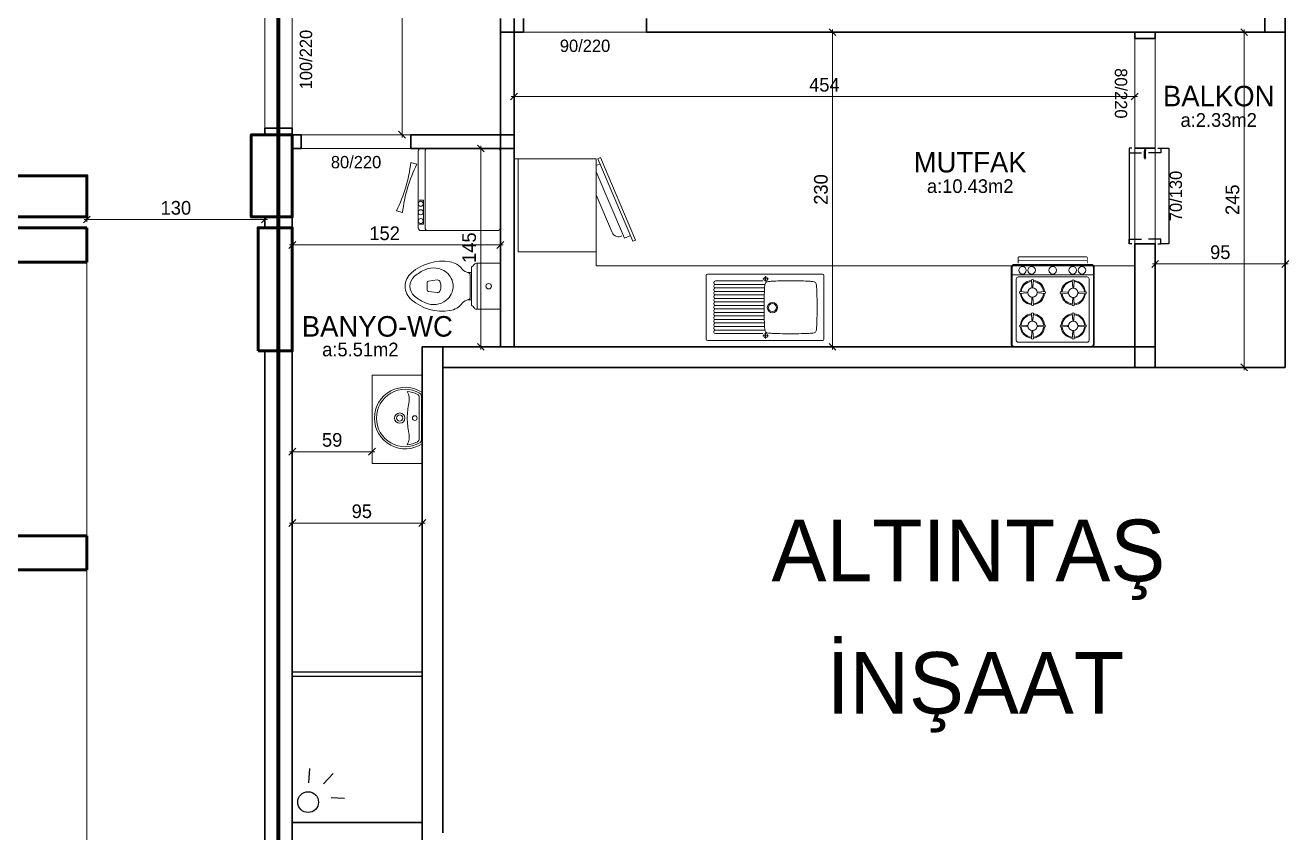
# Model space of a CAD drawing. Header units: centimetres. Extents: x 562865 to 1310255, y -148070 to 32737.
# Drawn here: x 621678 to 622601, y 18493 to 19083 of the extents above; entities that cross this region are included whole.
import ezdxf
from ezdxf.enums import TextEntityAlignment as Align

# ---------------------------------------------------------------- set-up
doc = ezdxf.new("R2010")
doc.units = ezdxf.units.CM
doc.header["$LTSCALE"] = 2.5
doc.layers.get('0').update_dxf_attribs({"color": 86})
for name, color, linetype in [('alan', 7, 'Continuous'), ('kapi-yazi', 7, 'Continuous'), ('mahal', 7, 'Continuous'), ('penc-yazi', 7, 'Continuous'), ('pencere', 7, 'Continuous')]:
    doc.layers.add(name, color=color, linetype=linetype)
for name, color, linetype, lineweight in [('DUVAR', 4, 'Continuous', 30), ('duvar-kesim', 7, 'Continuous', 0), ('GÖRÜNÜŞLER', 96, 'Continuous', 25), ('iç ölçü', 106, 'Continuous', 18), ('kolon', 1, 'Continuous', 53)]:
    doc.layers.add(name, color=color, linetype=linetype, lineweight=lineweight)
doc.styles.add('PINAR', font='comic.ttf')
doc.dimstyles.new('TEMİZ ÖLÇÜ', dxfattribs={"dimtxt": 10, "dimasz": 5, "dimexe": 1.8, "dimexo": 0.625, "dimgap": 3, "dimtad": 1, "dimdec": 0, "dimrnd": 0.5, "dimzin": 1, "dimdsep": 46, "dimtxsty": 'PINAR', "dimblk": 'OBLIQUE', "dimcen": 0.9, "dimdle": 2, "dimclrd": 256, "dimclre": 256, "dimclrt": 7, "dimadec": 0, "dimazin": 0, "dimtfac": 1, "dimtdec": 0, "dimtofl": 0, "dimtmove": 2, "dimatfit": 2, "dimfxl": 10, "dimfxlon": 1, "dimlwd": -1, "dimlwe": -1, "dimarcsym": 0})

# ---------------------------------------------------------------- blocks, each defined once
blk = doc.blocks.new('_Oblique')
at = {"color": 0, "linetype": 'ByBlock', "lineweight": -2}
blk.add_line((-0.5, -0.5), (0.5, 0.5), dxfattribs=at)
blk = doc.blocks.new('*D1350')
at = {"layer": 'Defpoints', "color": 0}
for p in [(621722.96, 18943), (621852.96, 18943), (621852.96, 18941.11)]:
    blk.add_point(p, dxfattribs=at)
at = {"layer": 'iç ölçü'}
for p, q in [((621720.96, 18941.11), (621854.96, 18941.11)), ((621722.96, 18942.38), (621722.96, 18939.31)), ((621852.96, 18942.38), (621852.96, 18939.31))]:
    blk.add_line(p, q, dxfattribs=at)
at = {"layer": 'iç ölçü', "linetype": 'ByBlock', "xscale": 5, "yscale": 5, "zscale": 5, "rotation": 180}
blk.add_blockref('_Oblique', (621722.96, 18941.11), dxfattribs=at)
at = {"layer": 'iç ölçü', "linetype": 'ByBlock', "xscale": 5, "yscale": 5, "zscale": 5}
blk.add_blockref('_Oblique', (621852.96, 18941.11), dxfattribs=at)
at = {"layer": 'iç ölçü', "color": 7, "insert": (621787.96, 18949.54), "char_height": 10, "attachment_point": 5, "style": 'PINAR'}
blk.add_mtext('130', dxfattribs=at)
blk = doc.blocks.new('*D1345')
at = {"layer": 'Defpoints', "color": 0}
for p in [(622154.96, 19190.05), (622154.96, 19173.77), (622583.28, 19051.52)]:
    blk.add_point(p, dxfattribs=at)
at = {"layer": 'iç ölçü'}
for p, q in [((622154.96, 19183.77), (622154.96, 19171.97)), ((622585.28, 19173.77), (622152.96, 19173.77)), ((622583.28, 19163.77), (622583.28, 19175.57))]:
    blk.add_line(p, q, dxfattribs=at)
at = {"layer": 'iç ölçü', "linetype": 'ByBlock', "xscale": 5, "yscale": 5, "zscale": 5, "rotation": 180}
blk.add_blockref('_Oblique', (622154.96, 19173.77), dxfattribs=at)
at = {"layer": 'iç ölçü', "linetype": 'ByBlock', "xscale": 5, "yscale": 5, "zscale": 5}
blk.add_blockref('_Oblique', (622583.28, 19173.77), dxfattribs=at)
at = {"layer": 'iç ölçü', "color": 7, "insert": (622369.12, 19182.37), "char_height": 10, "attachment_point": 5, "style": 'PINAR'}
blk.add_mtext('429', dxfattribs=at)
blk = doc.blocks.new('*D1389')
at = {"layer": 'Defpoints', "color": 0}
for p in [(622252.39, 19078.01), (622252.39, 18848.01), (622267.53, 18848.01)]:
    blk.add_point(p, dxfattribs=at)
at = {"layer": 'iç ölçü'}
for p, q in [((622257.53, 19078.01), (622269.33, 19078.01)), ((622267.53, 19080.01), (622267.53, 18846.01)), ((622257.53, 18848.01), (622269.33, 18848.01))]:
    blk.add_line(p, q, dxfattribs=at)
at = {"layer": 'iç ölçü', "linetype": 'ByBlock', "xscale": 5, "yscale": 5, "zscale": 5}
for p, rotation in [((622267.53, 19078.01), 90), ((622267.53, 18848.01), 270)]:
    blk.add_blockref('_Oblique', p, dxfattribs=dict(at, rotation=rotation))
at = {"layer": 'iç ölçü', "color": 7, "insert": (622259.11, 18963.01), "char_height": 10, "attachment_point": 5, "rotation": 90, "style": 'PINAR'}
blk.add_mtext('230', dxfattribs=at)
blk = doc.blocks.new('*D1390')
at = {"layer": 'Defpoints', "color": 0}
for p in [(622034.96, 19034.49), (622034.96, 19031), (622488.28, 19034.49)]:
    blk.add_point(p, dxfattribs=at)
at = {"layer": 'iç ölçü'}
for p, q in [((622490.28, 19031), (622032.96, 19031)), ((622034.96, 19033.87), (622034.96, 19029.2)), ((622488.28, 19033.87), (622488.28, 19029.2))]:
    blk.add_line(p, q, dxfattribs=at)
at = {"layer": 'iç ölçü', "linetype": 'ByBlock', "xscale": 5, "yscale": 5, "zscale": 5, "rotation": 180}
blk.add_blockref('_Oblique', (622034.96, 19031), dxfattribs=at)
at = {"layer": 'iç ölçü', "linetype": 'ByBlock', "xscale": 5, "yscale": 5, "zscale": 5}
blk.add_blockref('_Oblique', (622488.28, 19031), dxfattribs=at)
at = {"layer": 'iç ölçü', "color": 7, "insert": (622261.62, 19039.49), "char_height": 10, "attachment_point": 5, "style": 'PINAR'}
blk.add_mtext('454', dxfattribs=at)
blk = doc.blocks.new('*D1346')
at = {"layer": 'Defpoints', "color": 0}
for p in [(622006.86, 18993.01), (622006.86, 18848.01), (622010.71, 18848.01)]:
    blk.add_point(p, dxfattribs=at)
at = {"layer": 'iç ölçü'}
for p, q in [((622007.48, 18993.01), (622012.51, 18993.01)), ((622010.71, 18995.01), (622010.71, 18846.01)), ((622007.48, 18848.01), (622012.51, 18848.01))]:
    blk.add_line(p, q, dxfattribs=at)
at = {"layer": 'iç ölçü', "linetype": 'ByBlock', "xscale": 5, "yscale": 5, "zscale": 5}
for p, rotation in [((622010.71, 18993.01), 90), ((622010.71, 18848.01), 270)]:
    blk.add_blockref('_Oblique', p, dxfattribs=dict(at, rotation=rotation))
at = {"layer": 'iç ölçü', "color": 7, "insert": (622002.22, 18920.51), "char_height": 10, "attachment_point": 5, "rotation": 90, "style": 'PINAR'}
blk.add_mtext('145', dxfattribs=at)
blk = doc.blocks.new('*D1393')
at = {"layer": 'Defpoints', "color": 0}
for p in [(621928.96, 19233.01), (621920.43, 19003.01), (621953.16, 19003.01)]:
    blk.add_point(p, dxfattribs=at)
at = {"layer": 'iç ölçü'}
for p, q in [((621943.16, 19233.01), (621954.96, 19233.01)), ((621953.16, 19235.01), (621953.16, 19001.01)), ((621943.16, 19003.01), (621954.96, 19003.01))]:
    blk.add_line(p, q, dxfattribs=at)
at = {"layer": 'iç ölçü', "linetype": 'ByBlock', "xscale": 5, "yscale": 5, "zscale": 5}
for p, rotation in [((621953.16, 19233.01), 90), ((621953.16, 19003.01), 270)]:
    blk.add_blockref('_Oblique', p, dxfattribs=dict(at, rotation=rotation))
at = {"layer": 'iç ölçü', "color": 7, "insert": (621944.75, 19118.01), "char_height": 10, "attachment_point": 5, "rotation": 90, "style": 'PINAR'}
blk.add_mtext('230', dxfattribs=at)
blk = doc.blocks.new('*D1396')
at = {"layer": 'Defpoints', "color": 0}
for p in [(622503.28, 18915.38), (622598.28, 18915.38), (622598.28, 18908.59)]:
    blk.add_point(p, dxfattribs=at)
at = {"layer": 'iç ölçü'}
for p, q in [((622503.28, 18914.75), (622503.28, 18906.79)), ((622598.28, 18914.75), (622598.28, 18906.79)), ((622501.28, 18908.59), (622600.28, 18908.59))]:
    blk.add_line(p, q, dxfattribs=at)
at = {"layer": 'iç ölçü', "linetype": 'ByBlock', "xscale": 5, "yscale": 5, "zscale": 5, "rotation": 180}
blk.add_blockref('_Oblique', (622503.28, 18908.59), dxfattribs=at)
at = {"layer": 'iç ölçü', "linetype": 'ByBlock', "xscale": 5, "yscale": 5, "zscale": 5}
blk.add_blockref('_Oblique', (622598.28, 18908.59), dxfattribs=at)
at = {"layer": 'iç ölçü', "color": 7, "insert": (622550.78, 18917.14), "char_height": 10, "attachment_point": 5, "style": 'PINAR'}
blk.add_mtext('95', dxfattribs=at)
blk = doc.blocks.new('*D1397')
at = {"layer": 'Defpoints', "color": 0}
for p in [(622582.99, 19078.01), (622568.19, 18833.01), (622582.99, 18833.01)]:
    blk.add_point(p, dxfattribs=at)
at = {"layer": 'iç ölçü'}
for p, q in [((622578.19, 19078.01), (622566.39, 19078.01)), ((622568.19, 19080.01), (622568.19, 18831.01)), ((622578.19, 18833.01), (622566.39, 18833.01))]:
    blk.add_line(p, q, dxfattribs=at)
at = {"layer": 'iç ölçü', "linetype": 'ByBlock', "xscale": 5, "yscale": 5, "zscale": 5}
for p, rotation in [((622568.19, 19078.01), 90), ((622568.19, 18833.01), 270)]:
    blk.add_blockref('_Oblique', p, dxfattribs=dict(at, rotation=rotation))
at = {"layer": 'iç ölçü', "color": 7, "insert": (622559.69, 18955.51), "char_height": 10, "attachment_point": 5, "rotation": 90, "style": 'PINAR'}
blk.add_mtext('245', dxfattribs=at)
blk = doc.blocks.new('*D1347')
at = {"layer": 'Defpoints', "color": 0}
for p in [(621872.96, 18745.74), (621967.96, 18745.74), (621872.96, 18719.3)]:
    blk.add_point(p, dxfattribs=at)
at = {"layer": 'iç ölçü'}
for p, q in [((621872.96, 18729.3), (621872.96, 18717.5)), ((621967.96, 18729.3), (621967.96, 18717.5)), ((621969.96, 18719.3), (621870.96, 18719.3))]:
    blk.add_line(p, q, dxfattribs=at)
at = {"layer": 'iç ölçü', "linetype": 'ByBlock', "xscale": 5, "yscale": 5, "zscale": 5, "rotation": 180}
blk.add_blockref('_Oblique', (621872.96, 18719.3), dxfattribs=at)
at = {"layer": 'iç ölçü', "linetype": 'ByBlock', "xscale": 5, "yscale": 5, "zscale": 5}
blk.add_blockref('_Oblique', (621967.96, 18719.3), dxfattribs=at)
at = {"layer": 'iç ölçü', "color": 7, "insert": (621923.76, 18727.85), "char_height": 10, "attachment_point": 5, "style": 'PINAR'}
blk.add_mtext('95', dxfattribs=at)
blk = doc.blocks.new('*D1348')
at = {"layer": 'Defpoints', "color": 0}
for p in [(622024.96, 18922.47), (622024.96, 18900.22), (621872.96, 18890.01)]:
    blk.add_point(p, dxfattribs=at)
at = {"layer": 'iç ölçü'}
for p, q in [((621870.96, 18922.47), (622026.96, 18922.47)), ((621872.96, 18912.47), (621872.96, 18924.27)), ((622024.96, 18912.47), (622024.96, 18924.27))]:
    blk.add_line(p, q, dxfattribs=at)
at = {"layer": 'iç ölçü', "linetype": 'ByBlock', "xscale": 5, "yscale": 5, "zscale": 5, "rotation": 180}
blk.add_blockref('_Oblique', (621872.96, 18922.47), dxfattribs=at)
at = {"layer": 'iç ölçü', "linetype": 'ByBlock', "xscale": 5, "yscale": 5, "zscale": 5}
blk.add_blockref('_Oblique', (622024.96, 18922.47), dxfattribs=at)
at = {"layer": 'iç ölçü', "color": 7, "insert": (621940.43, 18930.96), "char_height": 10, "attachment_point": 5, "style": 'PINAR'}
blk.add_mtext('152', dxfattribs=at)
blk = doc.blocks.new('Lav-1')
for p, q in [((-18.7083, 0), (18.7083, 0)), ((-15.105, -2.2), (0, -2.2)), ((15.105, -2.2), (0, -2.2))]:
    blk.add_line(p, q)
at = {"color": 8}
for p in [(-15.9925, -0.7), (15.9925, -0.7)]:
    blk.add_line(p, (0, -0.7), dxfattribs=at)
for centre, radius, start, end in [((0, -12.5), 22.5, 146.251011, 270), ((0, -12.5), 22.5, 270, 33.748989), ((0, -12.5), 19.5, 152.688782, 175.764074), ((-15.105, -4.7), 2.5, 90, 152.688782), ((15.105, -4.7), 2.5, 27.311218, 90), ((0, -12.5), 19.5, 4.235926, 27.311218), ((-13.5377, -21.504), 12, 77.387843, 119.499625), ((0, 39), 50, 257.387843, 270), ((0, 39), 50, 270, 282.612157), ((13.5377, -21.504), 12, 60.500375, 102.612157)]:
    blk.add_arc(centre, radius, start, end)
for centre, radius, start, end in [((0, -12.5), 21, 149.821029, 270), ((-15.9925, -3.2), 2.5, 90, 149.821029), ((0, -5.5), 1.75, 90, 270), ((0, -12.5), 21, 270, 30.178971), ((0, -5.5), 1.75, 270, 90), ((15.9925, -3.2), 2.5, 30.178971, 90), ((0, -16.5), 3.75, 90, 270), ((0, -16.5), 2.3, 90, 270), ((0, -16.5), 3.75, 270, 90), ((0, -16.5), 2.3, 270, 90)]:
    blk.add_arc(centre, radius, start, end, dxfattribs=at)
blk = doc.blocks.new('Klozet-1')
for p, q in [((16.75, 0), (-16.75, 0)), ((16.75, -17.5), (16.75, 0)), ((-16.75, -17.5), (-16.75, 0)), ((0, -17), (-16.75, -17)), ((0, -17), (16.75, -17)), ((0, -21), (-13.8398, -21)), ((-10, -23), (-10, -21)), ((-8.0157, -22.0272), (0, -22.0272)), ((0, -21), (13.8397, -21)), ((8.0156, -22.0272), (0, -22.0272)), ((10, -23), (10, -21)), ((-3.7475, -52.5499), (-4.5772, -46.068)), ((3.7475, -52.5499), (4.5771, -46.068)), ((0, -53.5), (-2.7488, -53.5)), ((0, -53.5), (2.7487, -53.5))]:
    blk.add_line(p, q)
for centre, radius, start, end in [((0, -8.5), 2, 90, 270), ((0, -8.5), 2, 270, 90), ((-14.75, -17.5), 2, 180, 245.214224), ((14.75, -17.5), 2, 294.785776, 0), ((-16.6366, -21.5854), 2.5, 21.212156, 65.214224), ((-13.8398, -20.5), 0.5, 201.212156, 270), ((-16, -23), 6, 306.869898, 0), ((-8.0157, -24.0272), 2, 90, 176.416678), ((8.0156, -24.0272), 2, 3.583322, 90), ((16, -23), 6, 180, 233.130102), ((13.8397, -20.5), 0.5, 270, 338.787844), ((16.6365, -21.5854), 2.5, 114.785776, 158.787844), ((16.7492, -42.2359), 35, 171.135952, 220.418686), ((-4, -39), 14, 126.869898, 171.135952), ((0, -47.5), 13, 90, 142.16423), ((0, -47.5), 13, 37.83577, 90), ((-16.7492, -42.2359), 35, 319.581314, 8.864048), ((4, -39), 14, 8.864048, 53.130102), ((1.5795, -48.7268), 15, 142.16423, 203.165473), ((-2.5933, -45.8141), 2, 103.10266, 187.293703), ((0.8071, -60.4236), 17, 92.721352, 103.10266), ((-0.8072, -60.4236), 17, 76.89734, 87.278648), ((2.5933, -45.8141), 2, 352.706297, 76.89734), ((-1.5796, -48.7268), 15, 336.834527, 37.83577), ((16.7492, -42.2359), 31.5, 203.165473, 220.418686), ((-2.7488, -52.5), 1, 182.862405, 270), ((2.7487, -52.5), 1, 270, 357.137595), ((-16.7492, -42.2359), 31.5, 319.581314, 336.834527), ((0, -56.5), 9.5, 220.418686, 270), ((0, -56.5), 9.5, 270, 319.581314), ((0, -56.5), 13, 220.418686, 270), ((0, -56.5), 13, 270, 319.581314)]:
    blk.add_arc(centre, radius, start, end)
blk = doc.blocks.new('C.Mak')
at = {"color": 8}
for p, q in [((25.69, -56.11), (8.15, -56.11)), ((8.15, -56.11), (8.15, -59.29)), ((25.69, -59.29), (25.69, -56.11))]:
    blk.add_line(p, q, dxfattribs=at)
blk.add_lwpolyline([(-27.67, 0, 0.414214), (-29.72, -2.05), (-29.72, -57.95, 0.414214), (-27.67, -60), (28.23, -60, 0.414214), (30.28, -57.95), (30.28, -2.05, 0.414214), (28.23, 0)], format="xyb", close=True)
blk.add_lwpolyline([(-29.72, -52.95, 0.414214), (-27.67, -55), (28.23, -55, 0.414214), (30.28, -52.95)], format="xyb")
blk.add_lwpolyline([(15.87, -75.96), (17.21, -71.43, -0.091234), (-18.18, -60.91), (-19.53, -65.44, -0.091234)], format="xyb", close=True, dxfattribs=at)
for centre in [(10.72, -58.18), (16.92, -58.18), (23.32, -58.18)]:
    blk.add_circle(centre, 1.82, dxfattribs=at)
blk = doc.blocks.new('*D1332')
at = {"layer": 'Defpoints', "color": 0}
for p in [(621872.96, 18771.44), (621872.96, 18762.9), (621931.26, 18762.9)]:
    blk.add_point(p, dxfattribs=at)
at = {"layer": 'iç ölçü'}
for p, q in [((621933.26, 18771.44), (621870.96, 18771.44)), ((621872.96, 18763.52), (621872.96, 18773.24)), ((621931.26, 18763.52), (621931.26, 18773.24))]:
    blk.add_line(p, q, dxfattribs=at)
at = {"layer": 'iç ölçü', "linetype": 'ByBlock', "xscale": 5, "yscale": 5, "zscale": 5, "rotation": 180}
blk.add_blockref('_Oblique', (621872.96, 18771.44), dxfattribs=at)
at = {"layer": 'iç ölçü', "linetype": 'ByBlock', "xscale": 5, "yscale": 5, "zscale": 5}
blk.add_blockref('_Oblique', (621931.26, 18771.44), dxfattribs=at)
at = {"layer": 'iç ölçü', "color": 7, "insert": (621902.11, 18779.99), "char_height": 10, "attachment_point": 5, "style": 'PINAR'}
blk.add_mtext('59', dxfattribs=at)
blk = doc.blocks.new('Buzdlb')
at = {"linetype": 'Continuous'}
for p, q in [((-33.99, -61), (-33.99, -4.04)), ((-33.99, -4.04), (-33.99, -61)), ((28.3, -1), (-28.3, -1)), ((34.01, -4.04), (34.01, -61)), ((-33.29, -61), (-33.99, -61)), ((-33.99, -61), (-33.29, -61)), ((34.01, -61), (-33.29, -61)), ((34.79, -64.1), (-25.43, -89.69))]:
    blk.add_line(p, q, dxfattribs=at)
blk.add_line((-33.99, -61), (34.01, -61))
at = {"color": 8, "linetype": 'Continuous'}
for p, q in [((-26.21, -87.87), (34.01, -62.27)), ((-24.1, -81.65), (24.5, -61)), ((7.7, -61), (-19.95, -72.75)), ((30.09, -63.29), (29.12, -61)), ((34.01, -62.27), (34.79, -64.1)), ((-24.1, -81.65), (-22.42, -85.6)), ((-25.43, -89.69), (-26.21, -87.87))]:
    blk.add_line(p, q, dxfattribs=at)
at = {"linetype": 'Continuous'}
blk.add_lwpolyline([(34.01, -4.04), (-33.29, -4.04), (-33.99, -4.04), (-33.29, -4.04)], dxfattribs=at)
at = {"color": 8, "linetype": 'Continuous'}
blk.add_arc((-17.99, -77.35), 5, 113.02175, 209.58833, dxfattribs=at)
blk = doc.blocks.new('Firin-1')
for p, q in [((-26.84, -49.81), (-26.84, -4.81)), ((-25.48, -3.44), (24.97, -3.44)), ((26.34, -4.81), (26.34, -49.81)), ((-30.25, -52.62), (29.75, -52.62)), ((24.97, -51.17), (-25.48, -51.17))]:
    blk.add_line(p, q)
at = {"color": 8}
for p, q in [((-15.93, -6.01), (-15.59, -11.47)), ((-14.57, -6.01), (-14.91, -11.47)), ((13.88, -6.01), (14.22, -11.47)), ((15.25, -6.01), (14.91, -11.47)), ((-24.57, -14.64), (-19.11, -14.99)), ((-24.57, -16.01), (-19.11, -15.67)), ((-5.94, -14.64), (-11.39, -14.99)), ((-5.94, -16.01), (-11.39, -15.67)), ((5.25, -14.64), (10.71, -14.99)), ((5.25, -16.01), (10.71, -15.67)), ((23.88, -14.64), (18.42, -14.99)), ((23.88, -16.01), (18.42, -15.67)), ((-15.93, -24.64), (-15.59, -19.19)), ((-14.57, -24.64), (-14.91, -19.19)), ((13.88, -24.64), (14.22, -19.19)), ((15.25, -24.64), (14.91, -19.19)), ((-15.93, -30.27), (-15.59, -35.73)), ((-14.57, -30.27), (-14.91, -35.73)), ((13.88, -30.43), (14.22, -35.89)), ((15.25, -30.43), (14.91, -35.89)), ((-24.57, -38.9), (-19.11, -39.24)), ((-24.57, -40.27), (-19.11, -39.92)), ((-15.93, -48.9), (-15.59, -43.44)), ((-14.57, -48.9), (-14.91, -43.44)), ((-5.94, -38.9), (-11.39, -39.24)), ((-5.94, -40.27), (-11.39, -39.92)), ((5.25, -39.07), (10.71, -39.41)), ((5.25, -40.43), (10.71, -40.09)), ((13.88, -49.06), (14.22, -43.61)), ((15.25, -49.06), (14.91, -43.61)), ((23.88, -39.07), (18.42, -39.41)), ((23.88, -40.43), (18.42, -40.09))]:
    blk.add_line(p, q, dxfattribs=at)
at = {"const_width": 1.36}
blk.add_lwpolyline([(29.75, -2.08), (29.75, -57.99, -0.414214), (27.7, -60.03), (-28.21, -60.03, -0.414214), (-30.25, -57.99), (-30.25, -2.08, -0.414214), (-28.21, -0.03), (27.7, -0.03, -0.414214)], format="xyb", close=True, dxfattribs=at)
at = {"color": 8, "const_width": 0.682}
for points in [[(-25.53, -61.03), (-25.53, -65.08)], [(-25.53, -63.03), (25.03, -63.03)], [(25.03, -65.08), (25.03, -61.03)], [(-24.85, -65.76), (24.34, -65.76)]]:
    blk.add_lwpolyline(points, dxfattribs=at)
for points in [[(-25.53, -65.08, 0.414214), (-24.85, -65.76, 0.414214)], [(24.34, -65.76, 0.414214), (25.03, -65.08, 0.414214)]]:
    blk.add_lwpolyline(points, format="xyb", dxfattribs=at)
at = {"color": 8}
for centre, radius in [((-15.25, -15.33), 3.41), ((14.56, -15.33), 3.41), ((-15.25, -39.58), 3.41), ((14.56, -39.75), 3.41), ((-21.65, -55.99), 2.73), ((-14.86, -55.99), 2.73), ((-0.25, -55.99), 2.73), ((15.16, -55.99), 2.73), ((21.78, -55.99), 2.73)]:
    blk.add_circle(centre, radius, dxfattribs=at)
for centre, start, end in [((-25.48, -4.81), 90, 180), ((24.97, -4.81), 0, 90), ((-25.48, -49.81), 180, 270), ((24.97, -49.81), 270, 0)]:
    blk.add_arc(centre, 1.36, start, end)
for centre, radius, start, end in [((-15.25, -15.33), 8.86, 94.21993, 175.78007), ((-15.25, -15.33), 8.18, 94.27357, 175.72643), ((-15.25, -6.9), 1.12, 52.34604, 127.65396), ((-15.25, -15.33), 8.18, 4.27357, 85.72643), ((-15.25, -15.33), 8.86, 4.21993, 85.78007), ((14.56, -15.33), 8.86, 94.21993, 175.78007), ((14.56, -15.33), 8.18, 94.27357, 175.72643), ((14.56, -6.9), 1.12, 52.34604, 127.65396), ((14.56, -15.33), 8.18, 4.27357, 85.72643), ((14.56, -15.33), 8.86, 4.21993, 85.78007), ((-23.68, -15.33), 1.12, 142.34604, 217.65396), ((-15.25, -15.33), 8.86, 184.21993, 265.78007), ((-15.25, -15.33), 8.18, 184.27357, 265.72643), ((-19.35, -15.33), 0.415, 304.84999, 55.15001), ((-15.25, -11.23), 0.415, 214.84999, 325.15001), ((-15.25, -15.33), 8.18, 274.27357, 355.72643), ((-15.25, -15.33), 8.86, 274.21993, 355.78007), ((-11.16, -15.33), 0.415, 124.84999, 235.15001), ((-6.82, -15.33), 1.12, 322.34604, 37.65396), ((6.14, -15.33), 1.12, 142.34604, 217.65396), ((14.56, -15.33), 8.86, 184.21993, 265.78007), ((14.56, -15.33), 8.18, 184.27357, 265.72643), ((10.47, -15.33), 0.415, 304.84999, 55.15001), ((14.56, -11.23), 0.415, 214.84999, 325.15001), ((14.56, -15.33), 8.18, 274.27357, 355.72643), ((14.56, -15.33), 8.86, 274.21993, 355.78007), ((18.66, -15.33), 0.415, 124.84999, 235.15001), ((22.99, -15.33), 1.12, 322.34604, 37.65396), ((-15.25, -23.76), 1.12, 232.34604, 307.65396), ((-15.25, -19.42), 0.415, 34.84999, 145.15001), ((14.56, -23.76), 1.12, 232.34604, 307.65396), ((14.56, -19.42), 0.415, 34.84999, 145.15001), ((-15.25, -39.58), 8.86, 94.21993, 175.78007), ((-15.25, -39.58), 8.18, 94.27357, 175.72643), ((-15.25, -31.15), 1.12, 52.34604, 127.65396), ((-15.25, -35.49), 0.415, 214.84999, 325.15001), ((-15.25, -39.58), 8.18, 4.27357, 85.72643), ((-15.25, -39.58), 8.86, 4.21993, 85.78007), ((14.56, -39.75), 8.86, 94.21993, 175.78007), ((14.56, -39.75), 8.18, 94.27357, 175.72643), ((14.56, -31.32), 1.12, 52.34604, 127.65396), ((14.56, -35.65), 0.415, 214.84999, 325.15001), ((14.56, -39.75), 8.18, 4.27357, 85.72643), ((14.56, -39.75), 8.86, 4.21993, 85.78007), ((-23.68, -39.58), 1.12, 142.34604, 217.65396), ((-15.25, -39.58), 8.86, 184.21993, 265.78007), ((-15.25, -39.58), 8.18, 184.27357, 265.72643), ((-19.35, -39.58), 0.415, 304.84999, 55.15001), ((-15.25, -43.68), 0.415, 34.84999, 145.15001), ((-15.25, -39.58), 8.18, 274.27357, 355.72643), ((-15.25, -39.58), 8.86, 274.21993, 355.78007), ((-11.16, -39.58), 0.415, 124.84999, 235.15001), ((-6.82, -39.58), 1.12, 322.34604, 37.65396), ((6.14, -39.75), 1.12, 142.34604, 217.65396), ((14.56, -39.75), 8.86, 184.21993, 265.78007), ((14.56, -39.75), 8.18, 184.27357, 265.72643), ((10.47, -39.75), 0.415, 304.84999, 55.15001), ((14.56, -43.84), 0.415, 34.84999, 145.15001), ((14.56, -39.75), 8.18, 274.27357, 355.72643), ((14.56, -39.75), 8.86, 274.21993, 355.78007), ((18.66, -39.75), 0.415, 124.84999, 235.15001), ((22.99, -39.75), 1.12, 322.34604, 37.65396), ((-15.25, -48.01), 1.12, 232.34604, 307.65396), ((14.56, -48.18), 1.12, 232.34604, 307.65396)]:
    blk.add_arc(centre, radius, start, end, dxfattribs=at)
blk = doc.blocks.new('Evye-2')
for p, q in [((-37.5, -23), (-37.5, 23.5)), ((-36.5, 24.5), (47.5, 24.5)), ((3, 21), (7, 21)), ((5, 19), (5, 23)), ((48.5, -23), (48.5, 23.5)), ((-36.5, -24), (47.5, -24)), ((3, -20.5), (7, -20.5)), ((5, -22.5), (5, -18.5))]:
    blk.add_line(p, q)
at = {"color": 8}
for p, q in [((7, 19.5), (41.7, 19.5)), ((41.7, 16.9366), (5.5459, 16.9366)), ((41.7, 14.3766), (6, 14.3766)), ((41.7, 11.8166), (6, 11.8166)), ((41.7, 9.2566), (6, 9.2566)), ((42.9, 18.3), (42.9, 18.1366)), ((42.9, 15.7366), (42.9, 15.5766)), ((42.9, 13.1766), (42.9, 13.0166)), ((42.9, 10.6166), (42.9, 10.4566)), ((41.7, 6.6966), (6.0519, 6.6966)), ((41.7, 4.1366), (6.0917, 4.1366)), ((41.7, 1.5766), (6.1117, 1.5766)), ((42.9, 8.0566), (42.9, 7.8966)), ((42.9, 5.4966), (42.9, 5.3366)), ((42.9, 2.9366), (42.9, 2.7766)), ((42.9, 0.3766), (42.9, 0.2166)), ((41.7, -8.6634), (6, -8.6634)), ((41.7, -6.1034), (6.0537, -6.1034)), ((41.7, -3.5434), (6.0928, -3.5434)), ((41.7, -0.9834), (6.1121, -0.9834)), ((42.9, -2.1834), (42.9, -2.3434)), ((42.9, -4.7434), (42.9, -4.9034)), ((42.9, -7.3034), (42.9, -7.4634)), ((41.7, -16.3434), (5.5602, -16.3434)), ((41.7, -11.2234), (6, -11.2234)), ((41.7, -13.7834), (6, -13.7834)), ((42.9, -9.8634), (42.9, -10.0234)), ((42.9, -12.4234), (42.9, -12.5834)), ((42.9, -14.9834), (42.9, -15.1434)), ((42.9, -17.5434), (42.9, -17.8)), ((7, -19), (41.7, -19))]:
    blk.add_line(p, q, dxfattribs=at)
for centre, radius in [((5, 21), 1.5), ((0, 0), 3.75), ((0, 0), 2.9), ((5, -20.5), 1.5)]:
    blk.add_circle(centre, radius)
for centre, radius, start, end in [((-36.5, 23.5), 1, 90, 180), ((-29.5, 16.5), 2.5831, 90, 180), ((-22.9779, -47.8015), 67.2017, 93.313256, 95.56949), ((-17.2225, -147.2206), 166.7873, 91.373663, 93.313194), ((-13.2502, -312.8726), 332.4869, 89.999972, 91.373679), ((-13.2498, -312.8726), 332.4869, 88.626321, 90.000028), ((-9.2775, -147.2206), 166.7873, 86.686806, 88.626337), ((-3.5221, -47.8011), 67.2014, 84.430506, 86.686741), ((3, 16.5), 2.5831, 0, 90), ((47.5, 23.5), 1, 0, 90), ((134.2205, 4.2225), 166.7873, 176.686806, 178.626337), ((34.8012, 9.9778), 67.2016, 174.430498, 176.686733), ((-61.3012, 9.9779), 67.2016, 3.313246, 5.569481), ((-160.7205, 4.2225), 166.7873, 1.373663, 3.313194), ((299.8725, 0.2501), 332.4869, 178.626321, 180.000028), ((299.8725, 0.2498), 332.4869, 179.999972, 181.373679), ((-326.3726, 0.2498), 332.4869, 358.626321, 0.000028), ((-326.3725, 0.2501), 332.4869, 359.999972, 1.373679), ((134.2205, -3.7226), 166.7873, 181.373663, 183.313194), ((-160.7205, -3.7226), 166.7873, 356.686806, 358.626337), ((34.8012, -9.4779), 67.2015, 183.313269, 185.569504), ((-29.5, -16), 2.5831, 180, 270), ((3, -16), 2.5831, 270, 0), ((-61.3012, -9.478), 67.2015, 354.430518, 356.686753), ((-36.5, -23), 1, 180, 270), ((-22.9779, 48.3014), 67.2017, 264.43051, 266.686744), ((-17.2225, 147.7205), 166.7873, 266.686806, 268.626337), ((-13.2502, 313.3725), 332.4869, 268.626321, 270.000028), ((-13.2498, 313.3725), 332.4869, 269.999972, 271.373679), ((-9.2775, 147.7205), 166.7873, 271.373663, 273.313194), ((-3.5221, 48.301), 67.2014, 273.313238, 275.569472), ((47.5, -23), 1, 270, 0)]:
    blk.add_arc(centre, radius, start, end)
for centre, start, end in [((41.7, 18.3), 0, 90), ((41.7, 18.1366), 270, 0), ((41.7, 15.7366), 0, 90), ((41.7, 15.5766), 270, 0), ((41.7, 13.1766), 0, 90), ((41.7, 13.0166), 270, 0), ((41.7, 10.6166), 0, 90), ((41.7, 10.4566), 270, 0), ((41.7, 8.0566), 0, 90), ((41.7, 7.8966), 270, 0), ((41.7, 5.4966), 0, 90), ((41.7, 5.3366), 270, 0), ((41.7, 2.9366), 0, 90), ((41.7, 2.7766), 270, 0), ((41.7, 0.3766), 0, 90), ((41.7, 0.2166), 270, 0), ((41.7, -2.1834), 0, 90), ((41.7, -2.3434), 270, 0), ((41.7, -4.7434), 0, 90), ((41.7, -4.9034), 270, 0), ((41.7, -7.3034), 0, 90), ((41.7, -7.4634), 270, 0), ((41.7, -9.8634), 0, 90), ((41.7, -10.0234), 270, 0), ((41.7, -12.4234), 0, 90), ((41.7, -12.5834), 270, 0), ((41.7, -14.9834), 0, 90), ((41.7, -15.1434), 270, 0), ((41.7, -17.5434), 0, 90), ((41.7, -17.8), 270, 0)]:
    blk.add_arc(centre, 1.2, start, end, dxfattribs=at)
blk = doc.blocks.new('fm-win1')
at = {"linetype": 'Continuous'}
for p, q in [((5.7, 3), (5.5, 2)), ((5.5, 2), (5.8, 2)), ((5.7, 3), (12.5, 3)), ((5.8, 2), (5.9, 2.7)), ((5.9, 2.7), (6.5, 2.7)), ((6.5, 2.7), (6.5, 2)), ((6.5, 2), (7.5, 2)), ((7.5, 1), (7.2, 1)), ((7.2, 1), (7.2, 0.7)), ((7.2, 0.7), (7.5, 0.7)), ((7.5, 0.2), (7.2, 0.2)), ((7.2, 0.2), (7.2, -0.1)), ((7.5, 2), (7.5, 1)), ((7.5, 0.7), (7.5, 0.2)), ((11.7, 2), (10.5, 2)), ((10.5, 2), (10.5, 1)), ((10.5, 1), (10.8, 1)), ((10.5, 0.7), (10.5, 0.2)), ((10.8, 0.7), (10.5, 0.7)), ((10.5, 0.2), (10.8, 0.2)), ((10.8, 1), (10.8, 0.7)), ((10.8, 0.2), (10.8, -0.1)), ((12.3, 2.7), (11.7, 2.7)), ((11.7, 2.7), (11.7, 2)), ((12.6, 0.8), (11.8, 0.8)), ((11.8, 0.8), (11.8, -0.2)), ((12.4, 2), (12.3, 2.7)), ((12.7, 2), (12.4, 2)), ((12.5, 3), (12.7, 2)), ((17.4, 1.9), (12.5, 1.9)), ((12.5, 1.9), (12.5, 1.6)), ((12.5, 1.6), (12.6, 1.6)), ((12.6, 1.6), (12.6, 0.8)), ((15.8, 0.9), (16.6, 0.9)), ((15.8, -1.2), (15.8, 0.9)), ((16.6, 1.6), (17.2, 1.6)), ((16.6, 0.9), (16.6, 1.6)), ((17.2, 1.6), (17.3, 0.9)), ((17.3, 0.9), (17.6, 0.9)), ((17.6, 0.9), (17.4, 1.9)), ((82.4, 0.9), (82.6, 1.9)), ((82.7, 0.9), (82.4, 0.9)), ((82.6, 1.9), (87.5, 1.9)), ((82.8, 1.6), (82.7, 0.9)), ((83.4, 1.6), (82.8, 1.6)), ((83.4, 0.9), (83.4, 1.6)), ((84.2, 0.9), (83.4, 0.9)), ((84.2, -1.2), (84.2, 0.9)), ((87.5, 3), (87.3, 2)), ((87.3, 2), (87.6, 2)), ((87.4, 1.6), (87.4, 0.8)), ((87.5, 1.6), (87.4, 1.6)), ((87.4, 0.8), (88.2, 0.8)), ((94.3, 3), (87.5, 3)), ((87.5, 1.9), (87.5, 1.6)), ((87.6, 2), (87.7, 2.7)), ((87.7, 2.7), (88.3, 2.7)), ((88.2, 0.8), (88.2, -0.2)), ((88.3, 2.7), (88.3, 2)), ((88.3, 2), (89.5, 2)), ((89.5, 1), (89.2, 1)), ((89.2, 1), (89.2, 0.7)), ((89.2, 0.7), (89.5, 0.7)), ((89.5, 0.2), (89.2, 0.2)), ((89.2, 0.2), (89.2, -0.1)), ((89.5, 2), (89.5, 1)), ((89.5, 0.7), (89.5, 0.2)), ((92.5, 2), (92.5, 1)), ((93.5, 2), (92.5, 2)), ((92.5, 1), (92.8, 1)), ((92.8, 0.7), (92.5, 0.7)), ((92.5, 0.7), (92.5, 0.2)), ((92.5, 0.2), (92.8, 0.2)), ((92.8, 1), (92.8, 0.7)), ((92.8, 0.2), (92.8, -0.1)), ((93.5, 2.7), (93.5, 2)), ((94.1, 2.7), (93.5, 2.7)), ((94.2, 2), (94.1, 2.7)), ((94.5, 2), (94.2, 2)), ((94.3, 3), (94.5, 2)), ((7.2, -0.1), (7.5, -0.1)), ((7.5, -1.7), (7.2, -1.7)), ((7.2, -1.7), (7.2, -2)), ((7.2, -2), (10.8, -2)), ((7.5, -0.1), (7.5, -1.7)), ((11.8, -2.3), (10, -2.3)), ((10, -2.3), (10, -3.5)), ((10, -3.5), (16.1, -3.5)), ((10.5, -0.1), (10.5, -1.7)), ((10.8, -0.1), (10.5, -0.1)), ((10.5, -1.7), (10.8, -1.7)), ((10.8, -1.7), (10.8, -2)), ((11.8, -0.2), (12.8, -0.2)), ((12.8, -1.8), (11.8, -1.8)), ((11.8, -1.8), (11.8, -2.3)), ((12.8, -0.2), (12.8, -1.8)), ((16.1, -1.2), (15.8, -1.2)), ((15.8, -1.4), (16.1, -1.4)), ((15.8, -3.2), (15.8, -1.4)), ((16.1, -3.2), (15.8, -3.2)), ((16.1, -1.4), (16.1, -1.2)), ((16.1, -3.5), (16.1, -3.2)), ((83.9, -1.4), (83.9, -1.2)), ((83.9, -1.2), (84.2, -1.2)), ((84.2, -1.4), (83.9, -1.4)), ((83.9, -3.5), (83.9, -3.2)), ((83.9, -3.2), (84.2, -3.2)), ((90, -3.5), (83.9, -3.5)), ((84.2, -3.2), (84.2, -1.4)), ((87.2, -0.2), (87.2, -1.8)), ((88.2, -0.2), (87.2, -0.2)), ((87.2, -1.8), (88.2, -1.8)), ((88.2, -1.8), (88.2, -2.3)), ((88.2, -2.3), (90, -2.3)), ((89.2, -0.1), (89.5, -0.1)), ((89.5, -1.7), (89.2, -1.7)), ((89.2, -1.7), (89.2, -2)), ((92.8, -2), (89.2, -2)), ((89.5, -0.1), (89.5, -1.7)), ((90, -2.3), (90, -3.5)), ((92.8, -0.1), (92.5, -0.1)), ((92.5, -0.1), (92.5, -1.7)), ((92.5, -1.7), (92.8, -1.7)), ((92.8, -1.7), (92.8, -2))]:
    blk.add_line(p, q, dxfattribs=at)
at = {"color": 8, "linetype": 'Continuous'}
for p, q in [((15.9, 1.9), (17.7, 3.7)), ((83.4, 0.3), (16.6, 0.3)), ((16.6, 0.3), (16.6, -0.9)), ((17.6, 0.3), (17.6, -0.9)), ((82.3, 3.7), (17.7, 3.7)), ((84.1, 1.9), (82.3, 3.7)), ((82.4, 0.3), (82.4, -0.9)), ((83.4, 0.3), (83.4, -0.9)), ((15.9, -1.5), (15.9, -2.4)), ((16, -1.5), (15.9, -1.5)), ((15.9, -2.4), (16.2, -2.4)), ((16, -2.1), (16, -1.5)), ((16.8, -2.1), (16, -2.1)), ((16.2, -2.4), (16.2, -3.3)), ((16.2, -3.3), (17.9, -3.3)), ((83.4, -0.9), (16.6, -0.9)), ((16.8, -1.5), (16.8, -2.1)), ((17.1, -1.5), (16.8, -1.5)), ((17.1, -2), (17.1, -1.5)), ((17.6, -2), (17.1, -2)), ((17.6, -1.5), (17.6, -2)), ((17.9, -1.5), (17.6, -1.5)), ((17.9, -3.3), (17.9, -1.5)), ((81.9, -3.3), (18.1, -3.3)), ((82.1, -1.5), (82.4, -1.5)), ((82.1, -3.3), (82.1, -1.5)), ((83.8, -3.3), (82.1, -3.3)), ((82.4, -1.5), (82.4, -2)), ((82.4, -2), (82.9, -2)), ((82.9, -2), (82.9, -1.5)), ((82.9, -1.5), (83.2, -1.5)), ((83.2, -1.5), (83.2, -2.1)), ((83.2, -2.1), (84, -2.1)), ((84.1, -2.4), (83.8, -2.4)), ((83.8, -2.4), (83.8, -3.3)), ((84, -2.1), (84, -1.5)), ((84, -1.5), (84.1, -1.5)), ((84.1, -1.5), (84.1, -2.4))]:
    blk.add_line(p, q, dxfattribs=at)
at = {"linetype": 'Continuous'}
for points in [[(0, 1.7), (7, 1.7), (7, -1.8), (0, -1.8)], [(100, 1.7), (93, 1.7), (93, -1.8), (100, -1.8)]]:
    blk.add_lwpolyline(points, close=True, dxfattribs=at)

msp = doc.modelspace()

# ---------------------------------------------------------------- linework, layer by layer
at = {"layer": 'DUVAR'}
for p, q in [((622583.28, 19154.47), (622583.28, 19078.01)), ((622598.28, 19154.47), (622598.28, 18833.01)), ((622024.96, 19088.01), (622024.96, 18848.01)), ((622034.96, 19088.01), (622034.96, 18848.01)), ((622041.82, 19088.01), (622041.82, 19078.01)), ((622131.82, 19088.01), (622131.82, 19078.01)), ((622024.96, 19078.01), (622041.82, 19078.01)), ((622131.82, 19078.01), (622598.28, 19078.01)), ((622488.28, 19078.01), (622488.28, 19073.27)), ((622503.28, 19078.01), (622503.28, 19073.27)), ((622503.28, 19073.27), (622488.28, 19073.27)), ((621852.96, 19003.01), (621852.96, 19007.93)), ((621852.96, 19007.93), (621872.96, 19007.93)), ((621872.96, 19003.01), (621872.96, 19007.93)), ((621872.96, 18935.01), (621872.96, 19005.48)), ((621872.96, 19003.01), (621879.56, 19003.01)), ((621879.56, 19003.01), (621879.56, 18993.01)), ((621959.56, 19003.01), (622034.96, 19003.01)), ((621959.56, 19003.01), (621959.56, 18993.01)), ((621872.96, 18993.01), (621879.56, 18993.01)), ((621959.56, 18993.01), (622034.96, 18993.01)), ((622503.28, 18993.27), (622488.28, 18993.27)), ((622488.28, 18993.27), (622503.28, 18993.27)), ((621852.96, 18935.01), (621852.96, 18943.01)), ((622488.28, 18923.27), (622488.28, 18833.01)), ((622488.28, 18923.27), (622503.28, 18923.27)), ((622503.28, 18923.27), (622503.28, 18833.01)), ((621852.96, 18845.01), (621852.96, 18141.01)), ((621872.96, 18845.01), (621872.96, 18141.01)), ((621967.96, 18848.01), (621967.96, 18138.01)), ((622503.28, 18848.01), (621967.96, 18848.01)), ((621982.96, 18848.01), (621982.96, 18493.01)), ((622598.28, 18833.01), (621982.96, 18833.01)), ((621872.96, 18500.51), (621967.96, 18500.51))]:
    msp.add_line(p, q, dxfattribs=at)
at = {"layer": 'duvar-kesim'}
for p, q in [((621852.96, 19007.93), (621852.96, 19107.93)), ((621872.96, 19007.93), (621872.96, 19107.93)), ((622041.82, 19078.01), (622131.82, 19078.01)), ((622488.28, 19073.27), (622488.28, 18993.27)), ((622503.28, 19073.27), (622503.28, 18993.27)), ((621879.56, 19003.01), (621959.56, 19003.01)), ((621879.56, 18993.01), (621959.56, 18993.01)), ((622488.28, 18993.27), (622488.28, 18923.27)), ((622503.28, 18993.27), (622503.28, 18923.27))]:
    msp.add_line(p, q, dxfattribs=at)
at = {"layer": 'GÖRÜNÜŞLER'}
for p, q in [((621872.96, 18610.51), (621967.96, 18610.51)), ((621872.96, 18607.51), (621967.96, 18607.51)), ((621885.06, 18529.45), (621885.85, 18539.87)), ((621895.76, 18528.67), (621902.8, 18536.22)), ((621901.49, 18518.76), (621911.14, 18518.24))]:
    msp.add_line(p, q, dxfattribs=at)
msp.add_circle((621884.54, 18515.38), 7.58, dxfattribs=at)
at = {"layer": 'iç ölçü'}
for p, q in [((622094.96, 18985.51), (622034.96, 18985.51)), ((622094.96, 18907.31), (622094.96, 18985.51)), ((621722.96, 18710.01), (621722.96, 18910.01)), ((622094.96, 18907.31), (622488.28, 18907.31)), ((621722.96, 18485.01), (621722.96, 18685.01))]:
    msp.add_line(p, q, dxfattribs=at)
msp.add_lwpolyline([(621677.96, 19710.72), (622598.28, 19710.72), (622598.28, 18833.01), (621982.96, 18833.01), (621982.96, 18493.01)], dxfattribs=at)
msp.add_lwpolyline([(621931.26, 18762.9), (621967.96, 18762.9), (621967.96, 18827.26), (621931.26, 18827.26)], close=True, dxfattribs=at)
at = {"layer": 'kolon'}
for p, q in [((621482.96, 18935.01), (621722.96, 18935.01)), ((621722.96, 18935.01), (621722.96, 18910.01)), ((621722.96, 18910.01), (621507.96, 18910.01)), ((621507.96, 18710.01), (621722.96, 18710.01)), ((621722.96, 18710.01), (621722.96, 18685.01)), ((621722.96, 18685.01), (621507.96, 18685.01))]:
    msp.add_line(p, q, dxfattribs=at)
at = {"layer": 'kolon', "color": 6, "lineweight": 100}
msp.add_lwpolyline([(621492.96, 17863.01), (621862.96, 17863.01), (621862.96, 19123.01), (621492.96, 19123.01)], close=True, dxfattribs=at)
at = {"layer": 'kolon'}
for points in [[(621872.96, 19003.01), (621842.96, 19003.01), (621842.96, 18943.01), (621872.96, 18943.01)], [(621482.96, 18943.01), (621482.96, 18973.01), (621722.96, 18973.01), (621722.96, 18943.01)], [(621847.96, 18845.01), (621872.96, 18845.01), (621872.96, 18935.01), (621847.96, 18935.01)]]:
    msp.add_lwpolyline(points, close=True, dxfattribs=at)
at = {"layer": 'pencere'}
for points in [[(622486.28, 18993.27), (622484.28, 18993.27), (622484.28, 18989.77), (622493.28, 18989.77)], [(622484.28, 18993.27), (622484.28, 18923.27)], [(622505.28, 18993.27), (622507.28, 18993.27), (622507.28, 18989.77), (622498.28, 18989.77)], [(622507.28, 18993.27), (622513.28, 18993.27), (622513.28, 18923.27), (622507.28, 18923.27)], [(622486.28, 18923.27), (622484.28, 18923.27), (622484.28, 18926.77), (622493.28, 18926.77)], [(622505.28, 18923.27), (622507.28, 18923.27), (622507.28, 18926.77), (622498.28, 18926.77)]]:
    msp.add_lwpolyline(points, dxfattribs=at)

# ---------------------------------------------------------------- block references
at = {"layer": 'iç ölçü'}
for name, p, rotation in [('C.Mak', (622024.96, 18963.29), 270), ('Buzdlb', (622033.96, 18951.49), 90), ('Firin-1', (622428.14, 18847.98), 180)]:
    msp.add_blockref(name, p, dxfattribs=dict(at, rotation=rotation))
at = {"layer": 'iç ölçü', "xscale": -1}
for name, p, rotation in [('Klozet-1', (622024.96, 18892.34), 270), ('Lav-1', (621967.96, 18796), 269.9999999933299)]:
    msp.add_blockref(name, p, dxfattribs=dict(at, rotation=rotation))
at = {"layer": 'iç ölçü', "extrusion": (0, 0, -1), "zscale": -1}
msp.add_blockref('Evye-2', (-622223.7, 18876.69), dxfattribs=at)
at = {"layer": 'pencere', "xscale": 0.068, "yscale": 0.1, "zscale": 0.068, "rotation": 270}
msp.add_blockref('fm-win1', (622495.78, 18992.27), dxfattribs=at)

# ---------------------------------------------------------------- texts
at = {"layer": 'alan', "style": 'PINAR'}
for s, p in [('a:2.33m2', (622549.64, 19008.79)), ('a:10.43m2', (622368.11, 18960.46)), ('a:5.51m2', (621922.68, 18841.11))]:
    msp.add_text(s, height=10, dxfattribs=at).set_placement(p, align=Align.CENTER)
at = {"layer": 'kapi-yazi', "style": 'PINAR'}
for s, rotation, p in [('100/220', 90, (621882.96, 19057.93)), ('80/220', 270, (622478.28, 19033.27))]:
    msp.add_text(s, height=9, rotation=rotation, dxfattribs=at).set_placement(p, align=Align.MIDDLE_CENTER)
for s, p in [('90/220', (622086.82, 19068.01)), ('80/220', (621919.56, 18983.01))]:
    msp.add_text(s, height=9, dxfattribs=at).set_placement(p, align=Align.MIDDLE_CENTER)
at = {"layer": 'mahal', "style": 'PINAR'}
for s, height, p in [('BALKON', 15, (622549.64, 19023.79)), ('MUTFAK', 15, (622368.11, 18975.46)), ('BANYO-WC', 15, (621935.1, 18855.51)), ('ALTINTAŞ', 45, (622366.81, 18676.81)), ('İNŞAAT ', 45, (622380.25, 18580.03))]:
    msp.add_text(s, height=height, dxfattribs=at).set_placement(p, align=Align.CENTER)
at = {"layer": 'penc-yazi', "style": 'PINAR'}
msp.add_text('70/130', height=9, rotation=90, dxfattribs=at).set_placement((622518.28, 18958.27), align=Align.MIDDLE_CENTER)

# ---------------------------------------------------------------- dimensions: what is measured, and where the dimension line sits
at = {"layer": 'iç ölçü'}
for base, p1, p2, picture, middle in [((621953.16, 19003.01), (621928.96, 19233.01), (621920.43, 19003.01), '*D1393', (621944.75, 19118.01)), ((622267.53, 18848.01), (622252.39, 19078.01), (622252.39, 18848.01), '*D1389', (622259.11, 18963.01)), ((622568.19, 18833.01), (622582.99, 19078.01), (622582.99, 18833.01), '*D1397', (622559.69, 18955.51)), ((622010.71, 18848.01), (622006.86, 18993.01), (622006.86, 18848.01), '*D1346', (622002.22, 18920.51))]:
    dim = msp.add_linear_dim(base=base, p1=p1, p2=p2, angle=90, dimstyle='TEMİZ ÖLÇÜ', override={"dimarcsym": 1}, dxfattribs=at)
    dim.commit()
    dim.dimension.update_dxf_attribs({"geometry": picture, "text_midpoint": middle})
for base, p1, p2, picture, middle in [((622154.96, 19173.77), (622583.28, 19051.52), (622154.96, 19190.05), '*D1345', (622369.12, 19182.37)), ((622034.96, 19031), (622488.28, 19034.49), (622034.96, 19034.49), '*D1390', (622261.62, 19039.49)), ((621852.96, 18941.11), (621722.96, 18943), (621852.96, 18943), '*D1350', (621787.96, 18949.54)), ((622598.28, 18908.59), (622503.28, 18915.38), (622598.28, 18915.38), '*D1396', (622550.78, 18917.14)), ((621872.96, 18771.44), (621931.26, 18762.9), (621872.96, 18762.9), '*D1332', (621902.11, 18779.99))]:
    dim = msp.add_linear_dim(base=base, p1=p1, p2=p2, dimstyle='TEMİZ ÖLÇÜ', override={"dimarcsym": 1}, dxfattribs=at)
    dim.commit()
    dim.dimension.update_dxf_attribs({"geometry": picture, "text_midpoint": middle})
for base, p1, p2, picture, middle in [((622024.96, 18922.47), (621872.96, 18890.01), (622024.96, 18900.22), '*D1348', (621940.43, 18930.96)), ((621872.96, 18719.3), (621967.96, 18745.74), (621872.96, 18745.74), '*D1347', (621923.76, 18727.85))]:
    dim = msp.add_linear_dim(base=base, p1=p1, p2=p2, dimstyle='TEMİZ ÖLÇÜ', override={"dimarcsym": 1}, dxfattribs=at)
    dim.commit()
    dim.dimension.update_dxf_attribs({"geometry": picture, "text_midpoint": middle, "dimtype": 160})

doc.saveas('drawing.dxf')
